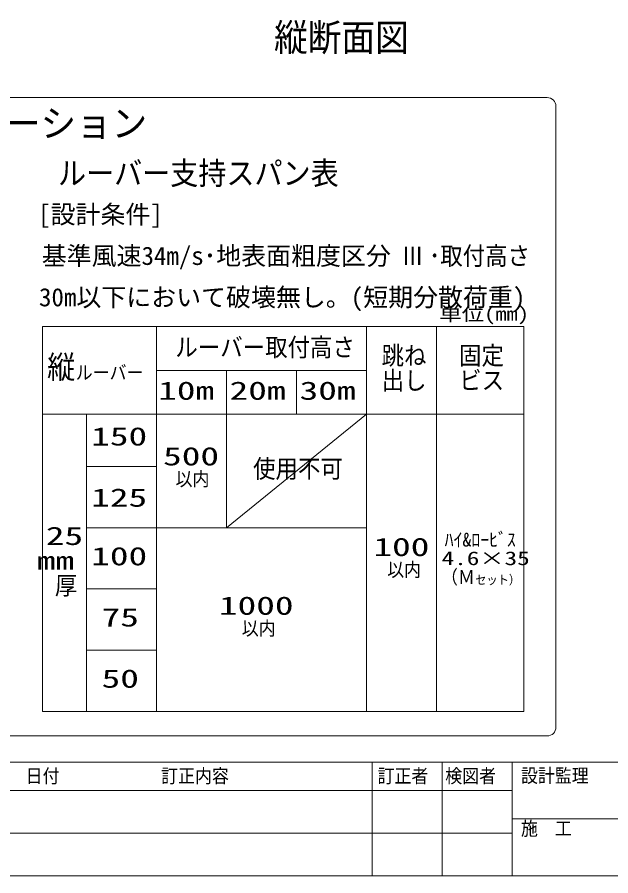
# Model space of a CAD drawing. Units: millimetres, scale not verified. Extents: x -1200 to 1200, y -500 to 500.
# Drawn here: x 162 to 229.9, y -113 to -14.8 of the extents above; entities that cross this region are included whole.
import ezdxf
from ezdxf.enums import TextEntityAlignment as Align

# ---------------------------------------------------------------- set-up
doc = ezdxf.new("R2010")
doc.units = ezdxf.units.MM
doc.header["$LTSCALE"] = 1.1
doc.layers.add('0-0_一般', color=7, linetype='Continuous', lineweight=9)
doc.styles.add('ＭＳ ゴシック', font='')
doc.styles.get('ＭＳ ゴシック').set_extended_font_data('MS Gothic')

msp = doc.modelspace()

# ---------------------------------------------------------------- linework, layer by layer
at = {"layer": '0-0_一般'}
for p, q in [((102.607, -24), (222.607, -24)), ((223.607, -25), (223.607, -96)), ((177.944, -94.2), (177.944, -50.2)), ((201.944, -94.2), (201.944, -50.2)), ((209.944, -94.2), (209.944, -50.2)), ((219.944, -94.2), (219.944, -50.2)), ((177.944, -55.2), (201.944, -55.2)), ((185.944, -73.2), (185.944, -55.2)), ((193.944, -60.2), (193.944, -55.2)), ((164.944, -60.2), (219.944, -60.2)), ((169.944, -94.2), (169.944, -60.2)), ((185.944, -73.2), (201.944, -60.2)), ((169.944, -66.2), (177.944, -66.2)), ((169.944, -73.2), (201.944, -73.2)), ((169.944, -80.2), (177.944, -80.2)), ((169.944, -87.2), (177.944, -87.2)), ((164.944, -94.2), (219.944, -94.2)), ((222.607, -97), (102.607, -97)), ((202.607, -100), (202.607, -113)), ((210.607, -100), (210.607, -113)), ((218.607, -100), (218.607, -113)), ((98.607, -103.25), (218.607, -103.25)), ((218.607, -106.5), (288.607, -106.5)), ((98.607, -108.125), (218.607, -108.125))]:
    msp.add_line(p, q, dxfattribs=at)
for points in [[(98.607, 160), (498.607, 160), (498.607, -100), (98.607, -100)], [(98.607, -100), (498.607, -100), (498.607, -113), (98.607, -113)]]:
    msp.add_lwpolyline(points, close=True, dxfattribs=at)
msp.add_lwpolyline([(164.944, -94.2), (164.944, -50.2), (219.944, -50.2)], dxfattribs=at)
for centre, start, end in [((222.607, -25), 0, 90), ((222.607, -96), 270, 0)]:
    msp.add_arc(centre, 1, start, end, dxfattribs=at)

# ---------------------------------------------------------------- texts
at = {"layer": '0-0_一般', "style": 'ＭＳ ゴシック'}
for s, height, width, p in [('縦断面図', 3.134, 0.9, (191.395, -19.637)), ('ルーバー25 ゼロライン バリエーション', 3.134, 0.95, (103.814, -29.453)), ('ルーバー支持スパン表', 2.612, 0.9, (166.705, -34.737)), ('Ⅲ', 2.089, 0.9, (205.94, -43.769)), ('･取付高さ', 2.089, 0.9, (209.099, -43.769)), ('単位(mm)', 1.567, 1.2, (210.269, -49.99)), ('ルーバー取付高さ', 2.089, 0.9, (180.113, -54.224)), ('跳ね', 2.089, 0.9, (203.674, -55.183)), ('固定', 2.089, 0.9, (212.532, -55.174)), ('縦', 2.612, 0.9, (165.468, -56.909)), ('ルーバー', 1.576, 0.9, (168.726, -56.708)), ('出し', 2.089, 0.9, (203.684, -58.029)), ('ビス', 2.089, 0.9, (212.546, -58.007)), ('10m', 2.089, 1.5, (178.149, -59.189)), ('20m', 2.089, 1.5, (186.305, -59.189)), ('30m', 2.089, 1.5, (194.305, -59.189)), ('150', 2.089, 1.5, (170.495, -64.418)), ('500', 2.089, 1.5, (178.712, -66.691)), ('使用不可', 2.089, 0.9, (188.997, -68.118)), ('以内', 1.576, 0.9, (180.132, -68.881)), ('125', 2.089, 1.5, (170.495, -71.418)), ('25', 2.089, 1.5, (165.311, -75.796)), ('ﾊｲ&ﾛｰﾋﾞｽ', 1.567, 0.95, (210.889, -75.815)), ('100', 2.089, 1.5, (202.745, -77.06)), ('100', 2.089, 1.5, (170.495, -78.118)), ('mm', 2.089, 1.5, (164.276, -78.629)), ('4.6×35', 1.567, 1.35, (210.533, -77.94)), ('以内', 1.576, 0.9, (204.319, -79.25)), ('（Ｍ', 1.576, 0.9, (210.469, -80.087)), ('セット）', 1.045, 0.9, (214.378, -79.986)), ('厚', 2.089, 0.9, (166.343, -81.463)), ('1000', 2.089, 1.5, (185.089, -83.774)), ('75', 2.089, 1.5, (171.684, -85.118)), ('以内', 1.576, 0.9, (187.697, -85.964)), ('50', 2.089, 1.5, (171.684, -92.118)), ('日付\u3000\u3000\u3000\u3000\u3000\u3000訂正内容', 1.576, 0.9, (163.008, -102.839)), ('訂正者\u3000検図者', 1.576, 0.9, (203.217, -102.84)), ('設計監理', 1.576, 0.9, (219.607, -102.802)), ('施\u3000工', 1.576, 0.9, (219.607, -108.846))]:
    msp.add_text(s, height=height, dxfattribs=dict(at, width=width)).set_placement(p, align=Align.BOTTOM_LEFT)
for s, p in [('[設計条件]', (164.428, -39.032)), ('基準風速34m/s･地表面粗度区分', (164.842, -43.769)), ('30m以下において破壊無し。(短期分散荷重)', (164.531, -48.505))]:
    msp.add_text(s, height=2.09, dxfattribs=at).set_placement(p, align=Align.BOTTOM_LEFT)

doc.saveas('drawing.dxf')
